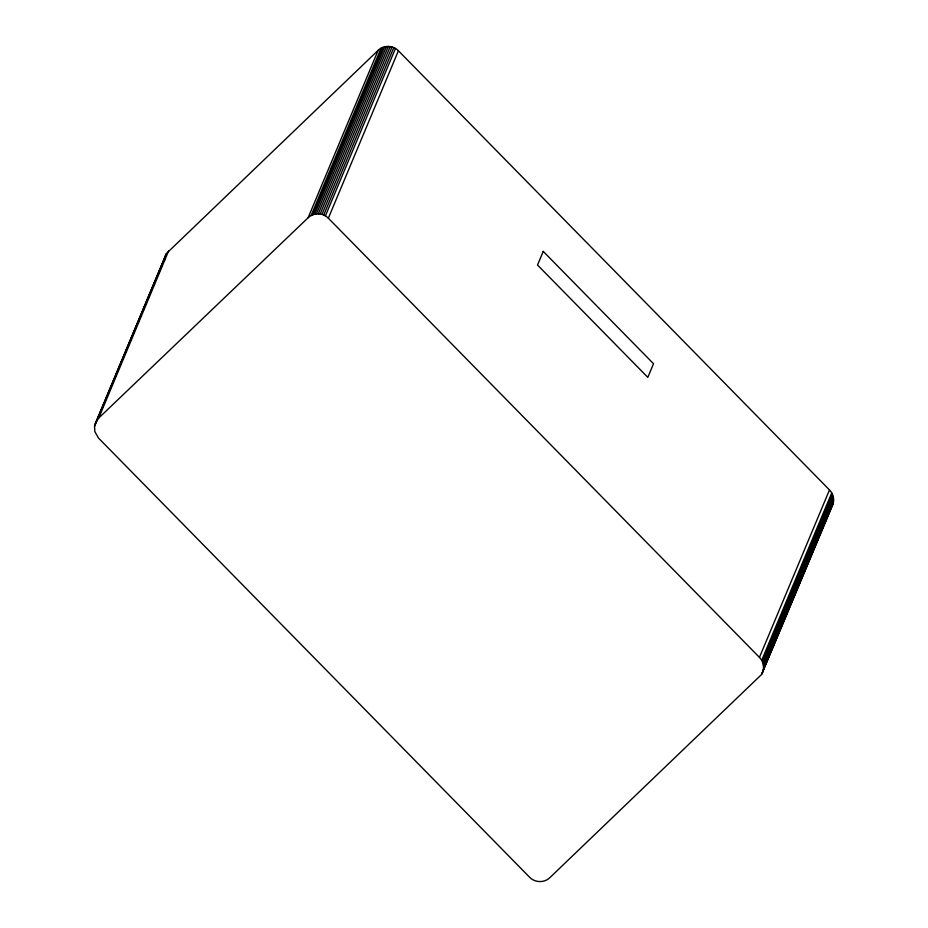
<?xml version="1.0" encoding="UTF-8"?>
<svg xmlns="http://www.w3.org/2000/svg" width="928" height="928" viewBox="0 0 928 928"><rect width="100%" height="100%" fill="white"/><g stroke="black" fill="none" stroke-linecap="round" stroke-linejoin="round"><path stroke-width="1.39" d="M94.54 426.138L94.853 431.648L98.507 438.062L529.598 877.238C534.853 882.772 544.376 883.062 549.84 877.679L761.563 674.494L832.451 505.4C834.736 500.238 833.437 493.928 829.493 489.938L398.402 50.762C393.147 45.228 383.624 44.938 378.16 50.321L166.437 253.506L94.54 426.138L107.335 395.572M164.453 260.536L165.59 255.154M762.41 672.846C764.684 667.696 763.396 661.386 759.452 657.384L328.35 218.208C323.095 212.674 313.583 212.384 308.108 217.767L98.693 418.087L95.549 422.6M94.923 424.34L166.437 253.506M108.448 392.915L124.004 355.702M125.118 353.046L140.685 315.833M141.798 313.177L164.592 258.692M98.693 418.087L168.734 250.63M308.108 217.767L378.16 50.321M311.1 215.586L381.141 48.14M312.782 214.809L382.835 47.351M314.557 214.252L384.61 46.806M316.402 213.927L386.442 46.481M318.269 213.858L388.322 46.4M320.137 214.008L390.189 46.562M321.97 214.414L392.022 46.957M323.733 215.052L393.785 47.595M325.415 215.899L395.456 48.453M328.35 218.208L398.402 50.762M759.452 657.384L829.493 489.938M761.702 660.365L831.743 492.907M762.514 662.035L832.555 494.589M763.094 663.798L833.147 496.352M763.442 665.62L833.495 498.174M763.547 667.464L833.599 500.018M763.408 669.308L833.46 501.862M761.563 674.494L833.077 503.66M832.451 505.4L830.073 508.962M543.24 251.384L537.532 265.025L647.814 377.371L653.521 363.73L543.24 251.384"/></g></svg>
